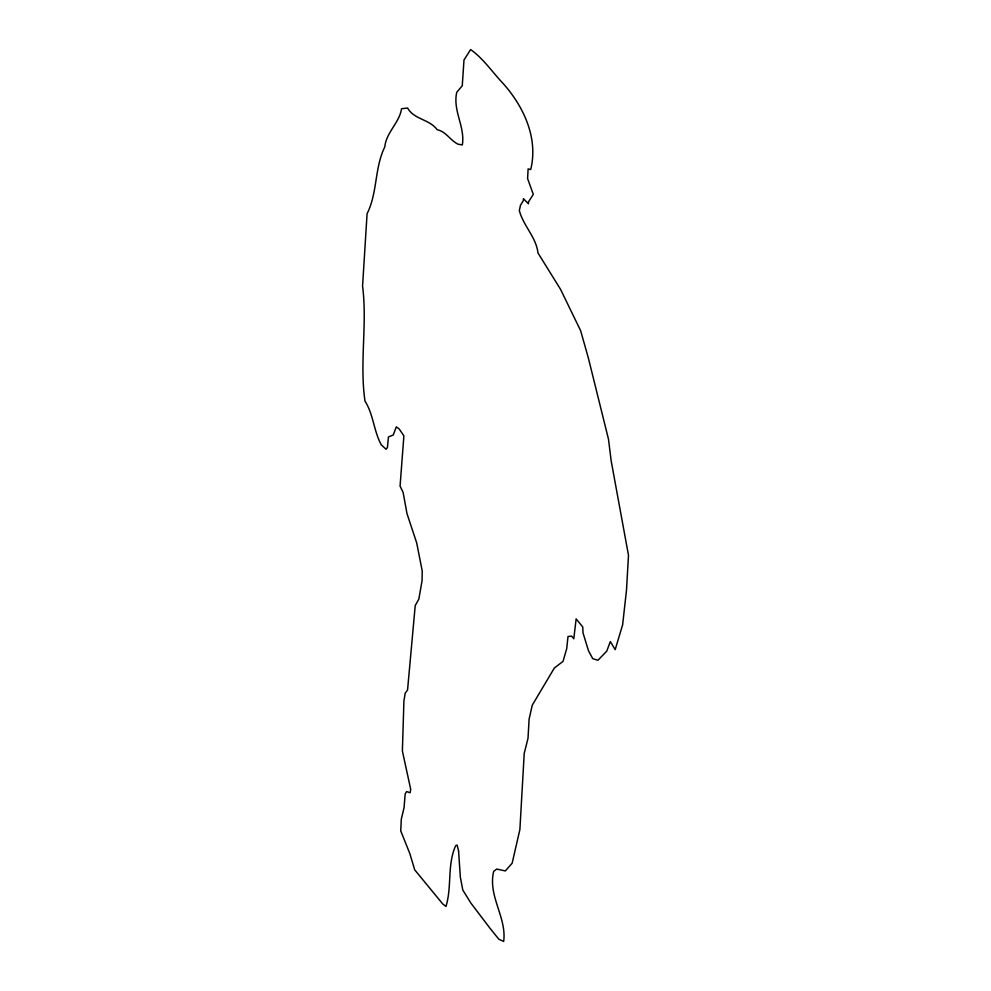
<?xml version="1.0" encoding="UTF-8"?>
<svg xmlns="http://www.w3.org/2000/svg" width="991" height="991" viewBox="0 0 991 991"><rect width="100%" height="100%" fill="white"/><g stroke="black" fill="none" stroke-linecap="round" stroke-linejoin="round"><path stroke-width="1.49" d="M458.585 851.083L460.344 877.134L462.785 889.992L470.973 903.222L490.508 928.914L498.857 939.22L503.663 941.45C506.897 917.332 487.659 896.075 493.679 871.362L496.714 869.057L505.323 870.94L512.161 863.198L519.891 829.504L524.227 753.358L528.017 738.258L529.107 719.107L532.254 705.196L554.378 667.971L563.012 661.406L566.703 648.709L568.004 636.507L571.584 636.073L573.789 638.786L576.143 618.867L582.758 627.018L583.005 632.853L588.456 650.641L592.717 658.656L597.945 660.266L606.789 651.087L610.332 641.573L615.188 649.638L622.633 624.776L626.498 590.066L628.492 555.294L611.162 460.815L608.511 439.323L588.344 357.962L580.639 330.721L560.609 289.446L537.964 252.94C536.23 237.245 523.186 225.663 519.334 210.526L520.486 205.273L523.359 200.603L523.459 198.671L528.426 203.762L528.525 201.842L533.294 194.347L527.596 178.578L528.116 168.916L530.705 169.523C538.794 136.919 522.455 103.894 500.443 80.581C490.879 70.002 482.245 57.738 470.614 49.55L463.986 60.017L462.264 85.746L456.727 92.312C452.602 110.893 465.262 126.613 462.351 144.897L458.053 144.203C450.261 140.388 445.938 131.518 437.155 129.685C429.437 119.106 414.114 119.638 407.586 108.031L401.541 108.725C399.509 122.723 386.242 132.274 384.768 146.928C374.387 168.16 377.645 192.799 367.079 213.734L362.57 286.04C367.438 324.156 359.411 362.855 364.998 401.144C373.409 414.213 373.694 430.763 381.201 444.711L386.044 449.27L387.419 447.523L388.46 436.932L393.266 434.987L396.301 426.848L399.162 428.93L403.882 435.829L400.067 486.098L403.102 492.366L406.954 513.487L416.691 542.907L422.228 571.002L422.067 580.639L418.821 599.134L415.217 605.588L407.561 689.947L405.17 693.304L403.907 701.17L402.383 750.992L410.708 789.344L410.088 792.75L406.62 791.574L405.17 793.94L404.068 807.603L401.305 819.198L400.736 830.904L409.779 853.437L414.709 869.838L442.593 903.792L445.987 906.455C452.057 886.623 447.04 864.338 455.761 845.521L457.124 845.112L458.585 851.083"/></g></svg>
